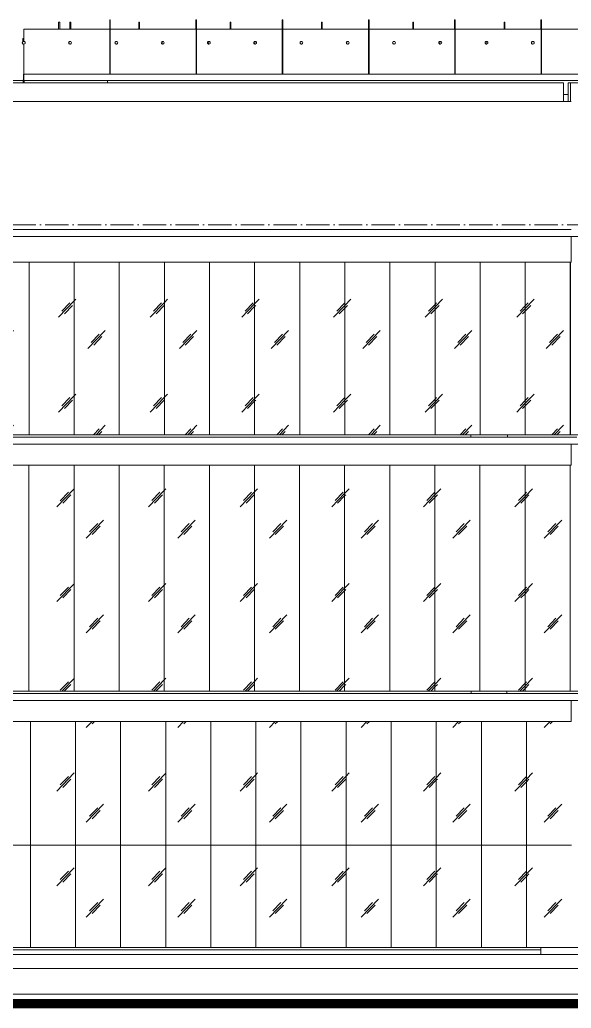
# Model space of a CAD drawing. Header units: millimetres. Extents: x -99196 to 12099, y -10111 to 93550.
# Drawn here: x -59034 to -47201, y -1300 to 19900 of the extents above; entities that cross this region are included whole.
import ezdxf
from ezdxf.xclip import XClip

# ---------------------------------------------------------------- set-up
doc = ezdxf.new("R2010")
doc.units = ezdxf.units.MM
doc.header["$XCLIPFRAME"] = 0
doc.linetypes.add('Grid Line', pattern=[14, 10, -2, 0, -2])
for name, color, linetype, lineweight in [('KINH', 152, 'Continuous', 5), ('NET CAT', 3, 'Continuous', 5), ('NET CATConcrete', 3, 'Continuous', 5), ('NET THAY 1', 41, 'Continuous', 5), ('NET THAY 2', 55, 'Continuous', 5), ('NET-THAY', 2, 'Continuous', 15), ('TRUC', 225, 'Continuous', 5)]:
    doc.layers.add(name, color=color, linetype=linetype, lineweight=lineweight)
pattern_1 = [(45.946, (-46316.9, 1401.6), (-0.009, 2032), [249.5, -2577.9]), (45.946, (-46370.3, 1456.7), (-0.009, 2032), [249.5, -2577.9]), (45.946, (-46443.7, 1325.7), (-0.009, 2032), [537.4, -2290]), (45.946, (-47653.8, 2763), (-0.009, 2032), [249.5, -2577.9]), (45.946, (-47707.2, 2818.2), (-0.009, 2032), [249.5, -2577.9]), (45.946, (-47780.6, 2687.1), (-0.009, 2032), [537.4, -2290])]
pattern_2 = [(45.938, (-46279.3, 1401.6), (-0.007, 2032), [249.54, -2578.24]), (45.938, (-46332.7, 1456.7), (-0.007, 2032), [249.54, -2578.24]), (45.938, (-46406.1, 1325.7), (-0.007, 2032), [537.48, -2290.3]), (45.938, (-47616.6, 2763), (-0.007, 2032), [249.54, -2578.24]), (45.938, (-47670, 2818.2), (-0.007, 2032), [249.54, -2578.24]), (45.938, (-47743.4, 2687.1), (-0.007, 2032), [537.48, -2290.3])]

# ---------------------------------------------------------------- blocks, each defined once
blk = doc.blocks.new('System Panel - Glazed-V6-MẶT ĐỨNG 14-1')
at = {"layer": 'KINH'}
h = blk.add_hatch(dxfattribs=at)
h.set_pattern_fill('FP_3', color=256, style=0, pattern_type=2)
h.set_pattern_definition(pattern_1)
h.paths.add_polyline_path([(-47852, 0), (-47195, 0), (-47195, 2200), (-48162, 2200), (-48162, 0)], flags=0)
at = {"layer": 'KINH', "color": 250}
for p, q in [((-47195, 2200), (-48162, 2200)), ((-48162, 2200), (-48162, 0))]:
    blk.add_line(p, q, dxfattribs=at)
blk = doc.blocks.new('System Panel - Glazed-V12-MẶT ĐỨNG 14-1')
at = {"layer": 'KINH'}
h = blk.add_hatch(dxfattribs=at)
h.set_pattern_fill('FP_3', color=256, style=0, pattern_type=2)
h.set_pattern_definition(pattern_1)
h.paths.add_polyline_path([(-48162, 0), (-48162, 2200), (-49130, 2200), (-49130, 0), (-48364, 0)], flags=0)
at = {"layer": 'KINH', "color": 250}
for p, q in [((-48162, 2200), (-49130, 2200)), ((-49130, 2200), (-49130, 0)), ((-48162, 0), (-48162, 2200))]:
    blk.add_line(p, q, dxfattribs=at)
blk = doc.blocks.new('System Panel - Glazed-V13-MẶT ĐỨNG 14-1')
at = {"layer": 'KINH'}
h = blk.add_hatch(dxfattribs=at)
h.set_pattern_fill('FP_3', color=256, style=0, pattern_type=2)
h.set_pattern_definition(pattern_1)
h.paths.add_polyline_path([(-49130, 0), (-49130, 2200), (-50098, 2200), (-50098, 0)], flags=0)
at = {"layer": 'KINH', "color": 250}
for p, q in [((-49130, 2200), (-50098, 2200)), ((-50098, 2200), (-50098, 0)), ((-49130, 0), (-49130, 2200))]:
    blk.add_line(p, q, dxfattribs=at)
blk = doc.blocks.new('System Panel - Glazed-V14-MẶT ĐỨNG 14-1')
at = {"layer": 'KINH'}
h = blk.add_hatch(dxfattribs=at)
h.set_pattern_fill('FP_3', color=256, style=0, pattern_type=2)
h.set_pattern_definition(pattern_1)
h.paths.add_polyline_path([(-50098, 0), (-50098, 2200), (-51065, 2200), (-51065, 0)], flags=0)
at = {"layer": 'KINH', "color": 250}
for p, q in [((-50098, 2200), (-51065, 2200)), ((-51065, 2200), (-51065, 0)), ((-50098, 0), (-50098, 2200))]:
    blk.add_line(p, q, dxfattribs=at)
blk = doc.blocks.new('System Panel - Glazed-V15-MẶT ĐỨNG 14-1')
at = {"layer": 'KINH'}
h = blk.add_hatch(dxfattribs=at)
h.set_pattern_fill('FP_3', color=256, style=0, pattern_type=2)
h.set_pattern_definition(pattern_1)
h.paths.add_polyline_path([(-51065, 0), (-51065, 2200), (-52033, 2200), (-52033, 0)], flags=0)
at = {"layer": 'KINH', "color": 250}
for p, q in [((-51065, 2200), (-52033, 2200)), ((-52033, 2200), (-52033, 0)), ((-51065, 0), (-51065, 2200))]:
    blk.add_line(p, q, dxfattribs=at)
blk = doc.blocks.new('System Panel - Glazed-V16-MẶT ĐỨNG 14-1')
at = {"layer": 'KINH'}
h = blk.add_hatch(dxfattribs=at)
h.set_pattern_fill('FP_3', color=256, style=0, pattern_type=2)
h.set_pattern_definition(pattern_1)
h.paths.add_polyline_path([(-52033, 0), (-52033, 2200), (-53000, 2200), (-53000, 0)], flags=0)
at = {"layer": 'KINH', "color": 250}
for p, q in [((-52033, 2200), (-53000, 2200)), ((-53000, 2200), (-53000, 0)), ((-52033, 0), (-52033, 2200))]:
    blk.add_line(p, q, dxfattribs=at)
blk = doc.blocks.new('System Panel - Glazed-V17-MẶT ĐỨNG 14-1')
at = {"layer": 'KINH'}
h = blk.add_hatch(dxfattribs=at)
h.set_pattern_fill('FP_3', color=256, style=0, pattern_type=2)
h.set_pattern_definition(pattern_1)
h.paths.add_polyline_path([(-53000, 0), (-53000, 2200), (-53968, 2200), (-53968, 0)], flags=0)
at = {"layer": 'KINH', "color": 250}
for p, q in [((-53000, 2200), (-53968, 2200)), ((-53968, 2200), (-53968, 0)), ((-53000, 0), (-53000, 2200))]:
    blk.add_line(p, q, dxfattribs=at)
blk = doc.blocks.new('System Panel - Glazed-V18-MẶT ĐỨNG 14-1')
at = {"layer": 'KINH'}
h = blk.add_hatch(dxfattribs=at)
h.set_pattern_fill('FP_3', color=256, style=0, pattern_type=2)
h.set_pattern_definition(pattern_1)
h.paths.add_polyline_path([(-53968, 0), (-53968, 2200), (-54935, 2200), (-54935, 0)], flags=0)
at = {"layer": 'KINH', "color": 250}
for p, q in [((-53968, 2200), (-54935, 2200)), ((-54935, 2200), (-54935, 0)), ((-53968, 0), (-53968, 2200))]:
    blk.add_line(p, q, dxfattribs=at)
blk = doc.blocks.new('System Panel - Glazed-V19-MẶT ĐỨNG 14-1')
at = {"layer": 'KINH'}
h = blk.add_hatch(dxfattribs=at)
h.set_pattern_fill('FP_3', color=256, style=0, pattern_type=2)
h.set_pattern_definition(pattern_1)
h.paths.add_polyline_path([(-54935, 0), (-54935, 2200), (-55903, 2200), (-55903, 0)], flags=0)
at = {"layer": 'KINH', "color": 250}
for p, q in [((-54935, 2200), (-55903, 2200)), ((-55903, 2200), (-55903, 0)), ((-54935, 0), (-54935, 2200))]:
    blk.add_line(p, q, dxfattribs=at)
blk = doc.blocks.new('System Panel - Glazed-V35-MẶT ĐỨNG 14-1')
at = {"layer": 'KINH'}
h = blk.add_hatch(dxfattribs=at)
h.set_pattern_fill('FP_3', color=256, style=0, pattern_type=2)
h.set_pattern_definition(pattern_1)
h.paths.add_polyline_path([(-56870, 0), (-55903, 0), (-55903, 2200), (-56870, 2200)], flags=0)
at = {"layer": 'KINH', "color": 250}
for p, q in [((-55903, 2200), (-56870, 2200)), ((-56870, 2200), (-56870, 0)), ((-55903, 0), (-55903, 2200))]:
    blk.add_line(p, q, dxfattribs=at)
blk = doc.blocks.new('System Panel - Glazed-V36-MẶT ĐỨNG 14-1')
at = {"layer": 'KINH'}
h = blk.add_hatch(dxfattribs=at)
h.set_pattern_fill('FP_3', color=256, style=0, pattern_type=2)
h.set_pattern_definition(pattern_1)
h.paths.add_polyline_path([(-56870, 0), (-56870, 2200), (-57838, 2200), (-57838, 0)], flags=0)
at = {"layer": 'KINH', "color": 250}
for p, q in [((-56870, 2200), (-57838, 2200)), ((-57838, 2200), (-57838, 0)), ((-56870, 0), (-56870, 2200))]:
    blk.add_line(p, q, dxfattribs=at)
blk = doc.blocks.new('System Panel - Glazed-V37-MẶT ĐỨNG 14-1')
at = {"layer": 'KINH'}
h = blk.add_hatch(dxfattribs=at)
h.set_pattern_fill('FP_3', color=256, style=0, pattern_type=2)
h.set_pattern_definition(pattern_1)
h.paths.add_polyline_path([(-57838, 0), (-57838, 2200), (-58805, 2200), (-58805, 0)], flags=0)
at = {"layer": 'KINH', "color": 250}
for p, q in [((-57838, 2200), (-58805, 2200)), ((-58805, 2200), (-58805, 0)), ((-57838, 0), (-57838, 2200))]:
    blk.add_line(p, q, dxfattribs=at)
blk = doc.blocks.new('System Panel - Glazed-V38-MẶT ĐỨNG 14-1')
at = {"layer": 'KINH'}
h = blk.add_hatch(dxfattribs=at)
h.set_pattern_fill('FP_3', color=256, style=0, pattern_type=2)
h.set_pattern_definition(pattern_1)
h.paths.add_polyline_path([(-58805, 0), (-58805, 2200), (-59773, 2200), (-59773, 0)], flags=0)
at = {"layer": 'KINH', "color": 250}
for p, q in [((-58805, 2200), (-59773, 2200)), ((-59773, 2200), (-59773, 0)), ((-58805, 0), (-58805, 2200))]:
    blk.add_line(p, q, dxfattribs=at)
blk = doc.blocks.new('System Panel - Glazed-V56-MẶT ĐỨNG 14-1')
at = {"layer": 'KINH'}
h = blk.add_hatch(dxfattribs=at)
h.set_pattern_fill('FP_3', color=256, style=0, pattern_type=2)
h.set_pattern_definition(pattern_1)
h.paths.add_polyline_path([(-48162, 2200), (-47195, 2200), (-47195, 4850), (-48162, 4850), (-48162, 4526)], flags=0)
at = {"layer": 'KINH', "color": 250}
for p, q in [((-48162, 4850), (-48162, 2200)), ((-48162, 2200), (-47195, 2200))]:
    blk.add_line(p, q, dxfattribs=at)
blk = doc.blocks.new('System Panel - Glazed-V57-MẶT ĐỨNG 14-1')
at = {"layer": 'KINH'}
h = blk.add_hatch(dxfattribs=at)
h.set_pattern_fill('FP_3', color=256, style=0, pattern_type=2)
h.set_pattern_definition(pattern_1)
h.paths.add_polyline_path([(-48364, 2200), (-48162, 2200), (-48162, 4850), (-49130, 4850), (-49130, 2200)], flags=0)
at = {"layer": 'KINH', "color": 250}
for p, q in [((-49130, 4850), (-49130, 2200)), ((-48162, 2200), (-48162, 4850)), ((-49130, 2200), (-48162, 2200))]:
    blk.add_line(p, q, dxfattribs=at)
blk = doc.blocks.new('System Panel - Glazed-V58-MẶT ĐỨNG 14-1')
at = {"layer": 'KINH'}
h = blk.add_hatch(dxfattribs=at)
h.set_pattern_fill('FP_3', color=256, style=0, pattern_type=2)
h.set_pattern_definition(pattern_1)
h.paths.add_polyline_path([(-49130, 2200), (-49130, 4850), (-50098, 4850), (-50098, 2200)], flags=0)
at = {"layer": 'KINH', "color": 250}
for p, q in [((-50098, 4850), (-50098, 2200)), ((-49130, 2200), (-49130, 4850)), ((-50098, 2200), (-49130, 2200))]:
    blk.add_line(p, q, dxfattribs=at)
blk = doc.blocks.new('System Panel - Glazed-V59-MẶT ĐỨNG 14-1')
at = {"layer": 'KINH'}
h = blk.add_hatch(dxfattribs=at)
h.set_pattern_fill('FP_3', color=256, style=0, pattern_type=2)
h.set_pattern_definition(pattern_1)
h.paths.add_polyline_path([(-50098, 2200), (-50098, 4850), (-51065, 4850), (-51065, 2200)], flags=0)
at = {"layer": 'KINH', "color": 250}
for p, q in [((-51065, 4850), (-51065, 2200)), ((-50098, 2200), (-50098, 4850)), ((-51065, 2200), (-50098, 2200))]:
    blk.add_line(p, q, dxfattribs=at)
blk = doc.blocks.new('System Panel - Glazed-V60-MẶT ĐỨNG 14-1')
at = {"layer": 'KINH'}
h = blk.add_hatch(dxfattribs=at)
h.set_pattern_fill('FP_3', color=256, style=0, pattern_type=2)
h.set_pattern_definition(pattern_1)
h.paths.add_polyline_path([(-51065, 2200), (-51065, 4850), (-52033, 4850), (-52033, 2200)], flags=0)
at = {"layer": 'KINH', "color": 250}
for p, q in [((-52033, 4850), (-52033, 2200)), ((-51065, 2200), (-51065, 4850)), ((-52033, 2200), (-51065, 2200))]:
    blk.add_line(p, q, dxfattribs=at)
blk = doc.blocks.new('System Panel - Glazed-V61-MẶT ĐỨNG 14-1')
at = {"layer": 'KINH'}
h = blk.add_hatch(dxfattribs=at)
h.set_pattern_fill('FP_3', color=256, style=0, pattern_type=2)
h.set_pattern_definition(pattern_1)
h.paths.add_polyline_path([(-52033, 2200), (-52033, 4850), (-53000, 4850), (-53000, 2200)], flags=0)
at = {"layer": 'KINH', "color": 250}
for p, q in [((-53000, 4850), (-53000, 2200)), ((-52033, 2200), (-52033, 4850)), ((-53000, 2200), (-52033, 2200))]:
    blk.add_line(p, q, dxfattribs=at)
blk = doc.blocks.new('System Panel - Glazed-V62-MẶT ĐỨNG 14-1')
at = {"layer": 'KINH'}
h = blk.add_hatch(dxfattribs=at)
h.set_pattern_fill('FP_3', color=256, style=0, pattern_type=2)
h.set_pattern_definition(pattern_1)
h.paths.add_polyline_path([(-53000, 2200), (-53000, 4850), (-53968, 4850), (-53968, 2200)], flags=0)
at = {"layer": 'KINH', "color": 250}
for p, q in [((-53968, 4850), (-53968, 2200)), ((-53000, 2200), (-53000, 4850)), ((-53968, 2200), (-53000, 2200))]:
    blk.add_line(p, q, dxfattribs=at)
blk = doc.blocks.new('System Panel - Glazed-V63-MẶT ĐỨNG 14-1')
at = {"layer": 'KINH'}
h = blk.add_hatch(dxfattribs=at)
h.set_pattern_fill('FP_3', color=256, style=0, pattern_type=2)
h.set_pattern_definition(pattern_1)
h.paths.add_polyline_path([(-53968, 2200), (-53968, 4850), (-54935, 4850), (-54935, 2200)], flags=0)
at = {"layer": 'KINH', "color": 250}
for p, q in [((-54935, 4850), (-54935, 2200)), ((-53968, 2200), (-53968, 4850)), ((-54935, 2200), (-53968, 2200))]:
    blk.add_line(p, q, dxfattribs=at)
blk = doc.blocks.new('System Panel - Glazed-V64-MẶT ĐỨNG 14-1')
at = {"layer": 'KINH'}
h = blk.add_hatch(dxfattribs=at)
h.set_pattern_fill('FP_3', color=256, style=0, pattern_type=2)
h.set_pattern_definition(pattern_1)
h.paths.add_polyline_path([(-54935, 2200), (-54935, 4850), (-55903, 4850), (-55903, 2200)], flags=0)
at = {"layer": 'KINH', "color": 250}
for p, q in [((-55903, 4850), (-55903, 2200)), ((-54935, 2200), (-54935, 4850)), ((-55903, 2200), (-54935, 2200))]:
    blk.add_line(p, q, dxfattribs=at)
blk = doc.blocks.new('System Panel - Glazed-V65-MẶT ĐỨNG 14-1')
at = {"layer": 'KINH'}
h = blk.add_hatch(dxfattribs=at)
h.set_pattern_fill('FP_3', color=256, style=0, pattern_type=2)
h.set_pattern_definition(pattern_1)
h.paths.add_polyline_path([(-56270, 2200), (-55903, 2200), (-55903, 4850), (-56870, 4850), (-56870, 2200)], flags=0)
at = {"layer": 'KINH', "color": 250}
for p, q in [((-56870, 4850), (-56870, 2200)), ((-55903, 2200), (-55903, 4850)), ((-56870, 2200), (-55903, 2200))]:
    blk.add_line(p, q, dxfattribs=at)
blk = doc.blocks.new('System Panel - Glazed-V66-MẶT ĐỨNG 14-1')
at = {"layer": 'KINH'}
h = blk.add_hatch(dxfattribs=at)
h.set_pattern_fill('FP_3', color=256, style=0, pattern_type=2)
h.set_pattern_definition(pattern_1)
h.paths.add_polyline_path([(-56870, 2200), (-56870, 4850), (-57838, 4850), (-57838, 2200)], flags=0)
at = {"layer": 'KINH', "color": 250}
for p, q in [((-57838, 4850), (-57838, 2200)), ((-56870, 2200), (-56870, 4850)), ((-57838, 2200), (-56870, 2200))]:
    blk.add_line(p, q, dxfattribs=at)
blk = doc.blocks.new('System Panel - Glazed-V67-MẶT ĐỨNG 14-1')
at = {"layer": 'KINH'}
h = blk.add_hatch(dxfattribs=at)
h.set_pattern_fill('FP_3', color=256, style=0, pattern_type=2)
h.set_pattern_definition(pattern_1)
h.paths.add_polyline_path([(-57838, 2200), (-57838, 4850), (-58805, 4850), (-58805, 2200)], flags=0)
at = {"layer": 'KINH', "color": 250}
for p, q in [((-58805, 4850), (-58805, 2200)), ((-57838, 2200), (-57838, 4850)), ((-58805, 2200), (-57838, 2200))]:
    blk.add_line(p, q, dxfattribs=at)
blk = doc.blocks.new('System Panel - Glazed-V68-MẶT ĐỨNG 14-1')
at = {"layer": 'KINH'}
h = blk.add_hatch(dxfattribs=at)
h.set_pattern_fill('FP_3', color=256, style=0, pattern_type=2)
h.set_pattern_definition(pattern_1)
h.paths.add_polyline_path([(-58805, 2200), (-58805, 4850), (-59773, 4850), (-59773, 2200)], flags=0)
at = {"layer": 'KINH', "color": 250}
for p, q in [((-59773, 4850), (-59773, 2200)), ((-58805, 2200), (-58805, 4850)), ((-59773, 2200), (-58805, 2200))]:
    blk.add_line(p, q, dxfattribs=at)
blk = doc.blocks.new('System Panel - Glazed-V180-MẶT ĐỨNG 14-1')
at = {"layer": 'KINH'}
h = blk.add_hatch(dxfattribs=at)
h.set_pattern_fill('FP_3', color=256, style=0, pattern_type=2)
h.set_pattern_definition(pattern_1)
h.paths.add_polyline_path([(-48193, 5500), (-47226, 5500), (-47226, 10350), (-48193, 10350), (-48193, 7942)], flags=0)
at = {"layer": 'KINH', "color": 250}
for p, q in [((-48193, 10350), (-48193, 5500)), ((-47225, 5500), (-47225, 10350))]:
    blk.add_line(p, q, dxfattribs=at)
blk = doc.blocks.new('System Panel - Glazed-V181-MẶT ĐỨNG 14-1')
at = {"layer": 'KINH'}
h = blk.add_hatch(dxfattribs=at)
h.set_pattern_fill('FP_3', color=256, style=0, pattern_type=2)
h.set_pattern_definition(pattern_1)
h.paths.add_polyline_path([(-48581, 5500), (-48193, 5500), (-48193, 10350), (-49161, 10350), (-49161, 5500), (-48603, 5500)], flags=0)
at = {"layer": 'KINH', "color": 250}
for p, q in [((-49161, 10350), (-49161, 5500)), ((-48193, 5500), (-48193, 10350)), ((-49161, 5500), (-48603, 5500))]:
    blk.add_line(p, q, dxfattribs=at)
blk = doc.blocks.new('System Panel - Glazed-V182-MẶT ĐỨNG 14-1')
at = {"layer": 'KINH'}
h = blk.add_hatch(dxfattribs=at)
h.set_pattern_fill('FP_3', color=256, style=0, pattern_type=2)
h.set_pattern_definition(pattern_1)
h.paths.add_polyline_path([(-49161, 5500), (-49161, 10350), (-50128, 10350), (-50128, 5500)], flags=0)
at = {"layer": 'KINH', "color": 250}
for p, q in [((-50128, 10350), (-50128, 5500)), ((-49161, 5500), (-49161, 10350)), ((-50128, 5500), (-49161, 5500))]:
    blk.add_line(p, q, dxfattribs=at)
blk = doc.blocks.new('System Panel - Glazed-V183-MẶT ĐỨNG 14-1')
at = {"layer": 'KINH'}
h = blk.add_hatch(dxfattribs=at)
h.set_pattern_fill('FP_3', color=256, style=0, pattern_type=2)
h.set_pattern_definition(pattern_1)
h.paths.add_polyline_path([(-50128, 5500), (-50128, 10350), (-51096, 10350), (-51096, 5500)], flags=0)
at = {"layer": 'KINH', "color": 250}
for p, q in [((-51096, 10350), (-51096, 5500)), ((-50128, 5500), (-50128, 10350)), ((-51096, 5500), (-50128, 5500))]:
    blk.add_line(p, q, dxfattribs=at)
blk = doc.blocks.new('System Panel - Glazed-V184-MẶT ĐỨNG 14-1')
at = {"layer": 'KINH'}
h = blk.add_hatch(dxfattribs=at)
h.set_pattern_fill('FP_3', color=256, style=0, pattern_type=2)
h.set_pattern_definition(pattern_1)
h.paths.add_polyline_path([(-51096, 5500), (-51096, 10350), (-52063, 10350), (-52063, 5500)], flags=0)
at = {"layer": 'KINH', "color": 250}
for p, q in [((-52063, 10350), (-52063, 5500)), ((-51096, 5500), (-51096, 10350)), ((-52063, 5500), (-51096, 5500))]:
    blk.add_line(p, q, dxfattribs=at)
blk = doc.blocks.new('System Panel - Glazed-V185-MẶT ĐỨNG 14-1')
at = {"layer": 'KINH'}
h = blk.add_hatch(dxfattribs=at)
h.set_pattern_fill('FP_3', color=256, style=0, pattern_type=2)
h.set_pattern_definition(pattern_1)
h.paths.add_polyline_path([(-52063, 5500), (-52063, 10350), (-53031, 10350), (-53031, 5500), (-52317, 5500)], flags=0)
at = {"layer": 'KINH', "color": 250}
for p, q in [((-53031, 10350), (-53031, 5500)), ((-52063, 5500), (-52063, 10350)), ((-53031, 5500), (-52063, 5500))]:
    blk.add_line(p, q, dxfattribs=at)
blk = doc.blocks.new('System Panel - Glazed-V186-MẶT ĐỨNG 14-1')
at = {"layer": 'KINH'}
h = blk.add_hatch(dxfattribs=at)
h.set_pattern_fill('FP_3', color=256, style=0, pattern_type=2)
h.set_pattern_definition(pattern_1)
h.paths.add_polyline_path([(-53031, 5500), (-53031, 10350), (-53998, 10350), (-53998, 5500)], flags=0)
at = {"layer": 'KINH', "color": 250}
for p, q in [((-53998, 10350), (-53998, 5500)), ((-53031, 5500), (-53031, 10350)), ((-53998, 5500), (-53031, 5500))]:
    blk.add_line(p, q, dxfattribs=at)
blk = doc.blocks.new('System Panel - Glazed-V187-MẶT ĐỨNG 14-1')
at = {"layer": 'KINH'}
h = blk.add_hatch(dxfattribs=at)
h.set_pattern_fill('FP_3', color=256, style=0, pattern_type=2)
h.set_pattern_definition(pattern_1)
h.paths.add_polyline_path([(-53998, 5500), (-53998, 10350), (-54966, 10350), (-54966, 5500)], flags=0)
at = {"layer": 'KINH', "color": 250}
for p, q in [((-54966, 10350), (-54966, 5500)), ((-53998, 5500), (-53998, 10350)), ((-54966, 5500), (-53998, 5500))]:
    blk.add_line(p, q, dxfattribs=at)
blk = doc.blocks.new('System Panel - Glazed-V188-MẶT ĐỨNG 14-1')
at = {"layer": 'KINH'}
h = blk.add_hatch(dxfattribs=at)
h.set_pattern_fill('FP_3', color=256, style=0, pattern_type=2)
h.set_pattern_definition(pattern_1)
h.paths.add_polyline_path([(-54966, 5500), (-54966, 10350), (-55933, 10350), (-55933, 5500)], flags=0)
at = {"layer": 'KINH', "color": 250}
for p, q in [((-55933, 10350), (-55933, 5500)), ((-54966, 5500), (-54966, 10350)), ((-55933, 5500), (-54966, 5500))]:
    blk.add_line(p, q, dxfattribs=at)
blk = doc.blocks.new('System Panel - Glazed-V189-MẶT ĐỨNG 14-1')
at = {"layer": 'KINH'}
h = blk.add_hatch(dxfattribs=at)
h.set_pattern_fill('FP_3', color=256, style=0, pattern_type=2)
h.set_pattern_definition(pattern_1)
h.paths.add_polyline_path([(-55933, 5500), (-55933, 10350), (-56901, 10350), (-56901, 5500), (-56270, 5500)], flags=0)
at = {"layer": 'KINH', "color": 250}
for p, q in [((-56901, 10350), (-56901, 5500)), ((-55933, 5500), (-55933, 10350)), ((-56901, 5500), (-55933, 5500))]:
    blk.add_line(p, q, dxfattribs=at)
blk = doc.blocks.new('System Panel - Glazed-V190-MẶT ĐỨNG 14-1')
at = {"layer": 'KINH'}
h = blk.add_hatch(dxfattribs=at)
h.set_pattern_fill('FP_3', color=256, style=0, pattern_type=2)
h.set_pattern_definition(pattern_1)
h.paths.add_polyline_path([(-56901, 5500), (-56901, 10350), (-57868, 10350), (-57868, 5500)], flags=0)
at = {"layer": 'KINH', "color": 250}
for p, q in [((-57868, 10350), (-57868, 5500)), ((-56901, 5500), (-56901, 10350)), ((-57868, 5500), (-56901, 5500))]:
    blk.add_line(p, q, dxfattribs=at)
blk = doc.blocks.new('System Panel - Glazed-V191-MẶT ĐỨNG 14-1')
at = {"layer": 'KINH'}
h = blk.add_hatch(dxfattribs=at)
h.set_pattern_fill('FP_3', color=256, style=0, pattern_type=2)
h.set_pattern_definition(pattern_1)
h.paths.add_polyline_path([(-57868, 5500), (-57868, 10350), (-58836, 10350), (-58836, 5500)], flags=0)
at = {"layer": 'KINH', "color": 250}
for p, q in [((-58836, 10350), (-58836, 5500)), ((-57868, 5500), (-57868, 10350)), ((-58836, 5500), (-57868, 5500))]:
    blk.add_line(p, q, dxfattribs=at)
blk = doc.blocks.new('System Panel - Glazed-V192-MẶT ĐỨNG 14-1')
at = {"layer": 'KINH'}
h = blk.add_hatch(dxfattribs=at)
h.set_pattern_fill('FP_3', color=256, style=0, pattern_type=2)
h.set_pattern_definition(pattern_1)
h.paths.add_polyline_path([(-58836, 5500), (-58836, 10350), (-59803, 10350), (-59803, 5500)], flags=0)
at = {"layer": 'KINH', "color": 250}
for p, q in [((-59803, 10350), (-59803, 5500)), ((-58836, 5500), (-58836, 10350)), ((-59803, 5500), (-58836, 5500))]:
    blk.add_line(p, q, dxfattribs=at)
blk = doc.blocks.new('System Panel - Glazed-613191-MẶT ĐỨNG 14-1')
at = {"layer": 'KINH', "color": 250}
blk.add_line((-47226, 10350), (-47226, 5500), dxfattribs=at)
blk = doc.blocks.new('System Panel - Glazed-V283-MẶT ĐỨNG 14-1')
at = {"layer": 'KINH'}
h = blk.add_hatch(dxfattribs=at)
h.set_pattern_fill('FP_23', color=256, style=0, pattern_type=2)
h.set_pattern_definition(pattern_2)
h.paths.add_polyline_path([(-47221, 11000), (-47221, 14700), (-48188, 14700), (-48188, 11000)], flags=0)
at = {"layer": 'KINH', "color": 250}
for p, q in [((-48188, 14700), (-48188, 11000)), ((-47220, 11000), (-47220, 14700))]:
    blk.add_line(p, q, dxfattribs=at)
blk = doc.blocks.new('System Panel - Glazed-V284-MẶT ĐỨNG 14-1')
at = {"layer": 'KINH'}
h = blk.add_hatch(dxfattribs=at)
h.set_pattern_fill('FP_23', color=256, style=0, pattern_type=2)
h.set_pattern_definition(pattern_2)
h.paths.add_polyline_path([(-48364, 11000), (-48188, 11000), (-48188, 14700), (-49156, 14700), (-49156, 11000), (-48571, 11000)], flags=0)
at = {"layer": 'KINH', "color": 250}
for p, q in [((-49156, 14700), (-49156, 11000)), ((-48188, 11000), (-48188, 14700)), ((-49156, 11000), (-48595, 11000))]:
    blk.add_line(p, q, dxfattribs=at)
blk = doc.blocks.new('System Panel - Glazed-V285-MẶT ĐỨNG 14-1')
at = {"layer": 'KINH'}
h = blk.add_hatch(dxfattribs=at)
h.set_pattern_fill('FP_23', color=256, style=0, pattern_type=2)
h.set_pattern_definition(pattern_2)
h.paths.add_polyline_path([(-50123, 11000), (-49156, 11000), (-49156, 14700), (-50123, 14700), (-50123, 11358)], flags=0)
at = {"layer": 'KINH', "color": 250}
for p, q in [((-50123, 14700), (-50123, 11000)), ((-49156, 11000), (-49156, 14700)), ((-50123, 11000), (-49156, 11000))]:
    blk.add_line(p, q, dxfattribs=at)
blk = doc.blocks.new('System Panel - Glazed-V286-MẶT ĐỨNG 14-1')
at = {"layer": 'KINH'}
h = blk.add_hatch(dxfattribs=at)
h.set_pattern_fill('FP_23', color=256, style=0, pattern_type=2)
h.set_pattern_definition(pattern_2)
h.paths.add_polyline_path([(-51091, 11000), (-50123, 11000), (-50123, 14700), (-51091, 14700), (-51091, 11358)], flags=0)
at = {"layer": 'KINH', "color": 250}
for p, q in [((-51091, 14700), (-51091, 11000)), ((-50123, 11000), (-50123, 14700)), ((-51091, 11000), (-50123, 11000))]:
    blk.add_line(p, q, dxfattribs=at)
blk = doc.blocks.new('System Panel - Glazed-V287-MẶT ĐỨNG 14-1')
at = {"layer": 'KINH'}
h = blk.add_hatch(dxfattribs=at)
h.set_pattern_fill('FP_23', color=256, style=0, pattern_type=2)
h.set_pattern_definition(pattern_2)
h.paths.add_polyline_path([(-52059, 11000), (-51091, 11000), (-51091, 14700), (-52059, 14700), (-52059, 11358)], flags=0)
at = {"layer": 'KINH', "color": 250}
for p, q in [((-52059, 14700), (-52059, 11000)), ((-51091, 11000), (-51091, 14700)), ((-52059, 11000), (-51091, 11000))]:
    blk.add_line(p, q, dxfattribs=at)
blk = doc.blocks.new('System Panel - Glazed-V288-MẶT ĐỨNG 14-1')
at = {"layer": 'KINH'}
h = blk.add_hatch(dxfattribs=at)
h.set_pattern_fill('FP_23', color=256, style=0, pattern_type=2)
h.set_pattern_definition(pattern_2)
h.paths.add_polyline_path([(-52059, 11000), (-52059, 14700), (-53027, 14700), (-53027, 11000), (-52317, 11000)], flags=0)
at = {"layer": 'KINH', "color": 250}
for p, q in [((-53027, 14700), (-53027, 11000)), ((-52059, 11000), (-52059, 14700)), ((-53027, 11000), (-52059, 11000))]:
    blk.add_line(p, q, dxfattribs=at)
blk = doc.blocks.new('System Panel - Glazed-V289-MẶT ĐỨNG 14-1')
at = {"layer": 'KINH'}
h = blk.add_hatch(dxfattribs=at)
h.set_pattern_fill('FP_23', color=256, style=0, pattern_type=2)
h.set_pattern_definition(pattern_2)
h.paths.add_polyline_path([(-53995, 11000), (-53027, 11000), (-53027, 14700), (-53995, 14700), (-53995, 11358)], flags=0)
at = {"layer": 'KINH', "color": 250}
for p, q in [((-53995, 14700), (-53995, 11000)), ((-53027, 11000), (-53027, 14700)), ((-53995, 11000), (-53027, 11000))]:
    blk.add_line(p, q, dxfattribs=at)
blk = doc.blocks.new('System Panel - Glazed-V290-MẶT ĐỨNG 14-1')
at = {"layer": 'KINH'}
h = blk.add_hatch(dxfattribs=at)
h.set_pattern_fill('FP_23', color=256, style=0, pattern_type=2)
h.set_pattern_definition(pattern_2)
h.paths.add_polyline_path([(-54962, 11000), (-53995, 11000), (-53995, 14700), (-54962, 14700), (-54962, 11358)], flags=0)
at = {"layer": 'KINH', "color": 250}
for p, q in [((-54962, 14700), (-54962, 11000)), ((-53995, 11000), (-53995, 14700)), ((-54962, 11000), (-53995, 11000))]:
    blk.add_line(p, q, dxfattribs=at)
blk = doc.blocks.new('System Panel - Glazed-V291-MẶT ĐỨNG 14-1')
at = {"layer": 'KINH'}
h = blk.add_hatch(dxfattribs=at)
h.set_pattern_fill('FP_23', color=256, style=0, pattern_type=2)
h.set_pattern_definition(pattern_2)
h.paths.add_polyline_path([(-55930, 11000), (-54962, 11000), (-54962, 14700), (-55930, 14700), (-55930, 11358)], flags=0)
at = {"layer": 'KINH', "color": 250}
for p, q in [((-55930, 14700), (-55930, 11000)), ((-54962, 11000), (-54962, 14700)), ((-55930, 11000), (-54962, 11000))]:
    blk.add_line(p, q, dxfattribs=at)
blk = doc.blocks.new('System Panel - Glazed-V292-MẶT ĐỨNG 14-1')
at = {"layer": 'KINH'}
h = blk.add_hatch(dxfattribs=at)
h.set_pattern_fill('FP_23', color=256, style=0, pattern_type=2)
h.set_pattern_definition(pattern_2)
h.paths.add_polyline_path([(-55930, 11000), (-55930, 14700), (-56898, 14700), (-56898, 11000), (-56270, 11000)], flags=0)
at = {"layer": 'KINH', "color": 250}
for p, q in [((-56898, 14700), (-56898, 11000)), ((-55930, 11000), (-55930, 14700)), ((-56898, 11000), (-55930, 11000))]:
    blk.add_line(p, q, dxfattribs=at)
blk = doc.blocks.new('System Panel - Glazed-V293-MẶT ĐỨNG 14-1')
at = {"layer": 'KINH'}
h = blk.add_hatch(dxfattribs=at)
h.set_pattern_fill('FP_23', color=256, style=0, pattern_type=2)
h.set_pattern_definition(pattern_2)
h.paths.add_polyline_path([(-57866, 11000), (-56898, 11000), (-56898, 14700), (-57866, 14700), (-57866, 11358)], flags=0)
at = {"layer": 'KINH', "color": 250}
for p, q in [((-57866, 14700), (-57866, 11000)), ((-56898, 11000), (-56898, 14700)), ((-57866, 11000), (-56898, 11000))]:
    blk.add_line(p, q, dxfattribs=at)
blk = doc.blocks.new('System Panel - Glazed-V294-MẶT ĐỨNG 14-1')
at = {"layer": 'KINH'}
h = blk.add_hatch(dxfattribs=at)
h.set_pattern_fill('FP_23', color=256, style=0, pattern_type=2)
h.set_pattern_definition(pattern_2)
h.paths.add_polyline_path([(-58834, 11000), (-57866, 11000), (-57866, 14700), (-58834, 14700), (-58834, 11358)], flags=0)
at = {"layer": 'KINH', "color": 250}
for p, q in [((-58834, 14700), (-58834, 11000)), ((-57866, 11000), (-57866, 14700)), ((-58834, 11000), (-57866, 11000))]:
    blk.add_line(p, q, dxfattribs=at)
blk = doc.blocks.new('System Panel - Glazed-V295-MẶT ĐỨNG 14-1')
at = {"layer": 'KINH'}
h = blk.add_hatch(dxfattribs=at)
h.set_pattern_fill('FP_23', color=256, style=0, pattern_type=2)
h.set_pattern_definition(pattern_2)
h.paths.add_polyline_path([(-59801, 11000), (-58834, 11000), (-58834, 14700), (-59801, 14700), (-59801, 11358)], flags=0)
at = {"layer": 'KINH', "color": 250}
for p, q in [((-59801, 14700), (-59801, 11000)), ((-58834, 11000), (-58834, 14700)), ((-59801, 11000), (-58834, 11000))]:
    blk.add_line(p, q, dxfattribs=at)
blk = doc.blocks.new('System Panel - Glazed-610780-MẶT ĐỨNG 14-1')
at = {"layer": 'KINH', "color": 250}
blk.add_line((-47221, 14700), (-47221, 11000), dxfattribs=at)
blk = doc.blocks.new('ALC1807-ASCENT PLAZA-TANG 1_2_rvt-1-MẶT ĐỨNG 14-1')
at = {"layer": 'NET-THAY', "color": 7}
for p, q in [((-47366, 18550), (-69977, 18550)), ((-47366, 18150), (-47366, 18550)), ((-47267, 18550), (-47216, 18550)), ((-47267, 18150), (-47267, 18550)), ((-47216, 18550), (-40986, 18550)), ((-47216, 18550), (-47216, 18150)), ((-47852, 0), (-40029, 0)), ((-47852, 0), (-47852, -150)), ((-45128, -150), (-61611, -150))]:
    blk.add_line(p, q, dxfattribs=at)
at = {"layer": 'NET-THAY', "color": 10, "lineweight": 9}
for p, q in [((-49355, 11000), (-49355, 10950)), ((-48595, 11000), (-48571, 11000)), ((-48571, 11000), (-47028, 11000)), ((-48571, 10950), (-48571, 11000)), ((-47081, 10950), (-48364, 10950)), ((-49346, 5500), (-49346, 5450)), ((-48603, 5500), (-48581, 5500)), ((-48581, 5500), (-47211, 5500)), ((-48581, 5450), (-48581, 5500)), ((-47211, 5500), (-40995, 5500)), ((-69961, 0), (-47852, 0)), ((-47852, -50), (-69961, -50)), ((-74368, -450), (20508, -450))]:
    blk.add_line(p, q, dxfattribs=at)
at = {"color": 10, "lineweight": 9}
for name in ['System Panel - Glazed-V295-MẶT ĐỨNG 14-1', 'System Panel - Glazed-V294-MẶT ĐỨNG 14-1', 'System Panel - Glazed-V293-MẶT ĐỨNG 14-1', 'System Panel - Glazed-V292-MẶT ĐỨNG 14-1', 'System Panel - Glazed-V291-MẶT ĐỨNG 14-1', 'System Panel - Glazed-V290-MẶT ĐỨNG 14-1', 'System Panel - Glazed-V289-MẶT ĐỨNG 14-1', 'System Panel - Glazed-V288-MẶT ĐỨNG 14-1', 'System Panel - Glazed-V287-MẶT ĐỨNG 14-1', 'System Panel - Glazed-V286-MẶT ĐỨNG 14-1', 'System Panel - Glazed-V285-MẶT ĐỨNG 14-1', 'System Panel - Glazed-V284-MẶT ĐỨNG 14-1', 'System Panel - Glazed-V283-MẶT ĐỨNG 14-1', 'System Panel - Glazed-610780-MẶT ĐỨNG 14-1', 'System Panel - Glazed-V192-MẶT ĐỨNG 14-1', 'System Panel - Glazed-V191-MẶT ĐỨNG 14-1', 'System Panel - Glazed-V190-MẶT ĐỨNG 14-1', 'System Panel - Glazed-V189-MẶT ĐỨNG 14-1', 'System Panel - Glazed-V188-MẶT ĐỨNG 14-1', 'System Panel - Glazed-V187-MẶT ĐỨNG 14-1', 'System Panel - Glazed-V186-MẶT ĐỨNG 14-1', 'System Panel - Glazed-V185-MẶT ĐỨNG 14-1', 'System Panel - Glazed-V184-MẶT ĐỨNG 14-1', 'System Panel - Glazed-V183-MẶT ĐỨNG 14-1', 'System Panel - Glazed-V182-MẶT ĐỨNG 14-1', 'System Panel - Glazed-V181-MẶT ĐỨNG 14-1', 'System Panel - Glazed-V180-MẶT ĐỨNG 14-1', 'System Panel - Glazed-613191-MẶT ĐỨNG 14-1', 'System Panel - Glazed-V68-MẶT ĐỨNG 14-1', 'System Panel - Glazed-V67-MẶT ĐỨNG 14-1', 'System Panel - Glazed-V66-MẶT ĐỨNG 14-1', 'System Panel - Glazed-V65-MẶT ĐỨNG 14-1', 'System Panel - Glazed-V64-MẶT ĐỨNG 14-1', 'System Panel - Glazed-V63-MẶT ĐỨNG 14-1', 'System Panel - Glazed-V62-MẶT ĐỨNG 14-1', 'System Panel - Glazed-V61-MẶT ĐỨNG 14-1', 'System Panel - Glazed-V60-MẶT ĐỨNG 14-1', 'System Panel - Glazed-V59-MẶT ĐỨNG 14-1', 'System Panel - Glazed-V58-MẶT ĐỨNG 14-1', 'System Panel - Glazed-V57-MẶT ĐỨNG 14-1', 'System Panel - Glazed-V56-MẶT ĐỨNG 14-1', 'System Panel - Glazed-V38-MẶT ĐỨNG 14-1', 'System Panel - Glazed-V37-MẶT ĐỨNG 14-1', 'System Panel - Glazed-V36-MẶT ĐỨNG 14-1', 'System Panel - Glazed-V35-MẶT ĐỨNG 14-1', 'System Panel - Glazed-V19-MẶT ĐỨNG 14-1', 'System Panel - Glazed-V18-MẶT ĐỨNG 14-1', 'System Panel - Glazed-V17-MẶT ĐỨNG 14-1', 'System Panel - Glazed-V16-MẶT ĐỨNG 14-1', 'System Panel - Glazed-V15-MẶT ĐỨNG 14-1', 'System Panel - Glazed-V14-MẶT ĐỨNG 14-1', 'System Panel - Glazed-V13-MẶT ĐỨNG 14-1', 'System Panel - Glazed-V12-MẶT ĐỨNG 14-1', 'System Panel - Glazed-V6-MẶT ĐỨNG 14-1']:
    blk.add_blockref(name, (0, 0), dxfattribs=at)
blk = doc.blocks.new('Railing - NBS_RailInfillPnl_Post-1009334-MẶT ĐỨNG 14-1')
at = {"layer": 'NET THAY 2', "color": 250}
for p, q in [((-42760, 19650), (-42760, 19850)), ((-42760, 19850), (-42757, 19850)), ((-42757, 19850), (-42757, 19471)), ((-42747, 19850), (-42757, 19850)), ((-42747, 19471), (-42747, 19850)), ((-42757, 19429), (-42757, 18685)), ((-42747, 18685), (-42747, 19429))]:
    blk.add_line(p, q, dxfattribs=at)
blk = doc.blocks.new('Railing - NBS_RailInfillPnl_Post-V343-MẶT ĐỨNG 14-1')
at = {"layer": 'NET THAY 2', "color": 250}
for p, q in [((-44720, 19650), (-44720, 19850)), ((-44720, 19850), (-44717, 19850)), ((-44717, 19850), (-44717, 19471)), ((-44707, 19850), (-44717, 19850)), ((-44707, 19471), (-44707, 19850)), ((-44717, 19429), (-44717, 18685)), ((-44707, 18685), (-44707, 19429))]:
    blk.add_line(p, q, dxfattribs=at)
blk = doc.blocks.new('Railing - NBS_RailInfillPnl_Post-V344-MẶT ĐỨNG 14-1')
at = {"layer": 'NET THAY 2', "color": 250}
for p, q in [((-46679, 19700), (-46679, 19850)), ((-46679, 19850), (-46676, 19850)), ((-46676, 19850), (-46676, 19700)), ((-46666, 19850), (-46676, 19850)), ((-46666, 19700), (-46666, 19850))]:
    blk.add_line(p, q, dxfattribs=at)
blk = doc.blocks.new('Railing - NBS_RailInfillPnl_Post-V345-MẶT ĐỨNG 14-1')
at = {"layer": 'NET THAY 2', "color": 250}
for p, q in [((-58201, 19850), (-58203, 19850)), ((-58203, 19850), (-58203, 19700)), ((-58201, 19700), (-58201, 19850)), ((-58201, 19850), (-58175, 19850)), ((-58175, 19850), (-58175, 19700))]:
    blk.add_line(p, q, dxfattribs=at)
blk = doc.blocks.new('Railing - Railing-863618-MẶT ĐỨNG 14-1')
at = {"layer": 'NET THAY 1', "color": 250}
for p, q in [((-41001, 18685), (-45956, 18685)), ((-41001, 18562), (-45956, 18562))]:
    blk.add_line(p, q, dxfattribs=at)
for name, p in [('Railing - NBS_RailInfillPnl_Post-V345-MẶT ĐỨNG 14-1', (0, 0)), ('Railing - NBS_RailInfillPnl_Post-V345-MẶT ĐỨNG 14-1', (240, 0)), ('Railing - NBS_RailInfillPnl_Post-V344-MẶT ĐỨNG 14-1', (-9797, 0)), ('Railing - NBS_RailInfillPnl_Post-V344-MẶT ĐỨNG 14-1', (-7838, 0)), ('Railing - NBS_RailInfillPnl_Post-V344-MẶT ĐỨNG 14-1', (-5878, 0)), ('Railing - NBS_RailInfillPnl_Post-V344-MẶT ĐỨNG 14-1', (-3919, 0)), ('Railing - NBS_RailInfillPnl_Post-V344-MẶT ĐỨNG 14-1', (-1959, 0)), ('Railing - NBS_RailInfillPnl_Post-V344-MẶT ĐỨNG 14-1', (0, 0)), ('Railing - NBS_RailInfillPnl_Post-V343-MẶT ĐỨNG 14-1', (0, 0)), ('Railing - NBS_RailInfillPnl_Post-1009334-MẶT ĐỨNG 14-1', (0, 0))]:
    blk.add_blockref(name, p)
blk = doc.blocks.new('Railing - NBS_RailInfillPnl_Post-V346-MẶT ĐỨNG 14-1')
at = {"layer": 'NET THAY 2', "color": 250}
for p, q in [((-47852, 19900), (-47852, 19700)), ((-47849, 19900), (-47852, 19900)), ((-47849, 19900), (-47839, 19900)), ((-47849, 18735), (-47849, 19900)), ((-47839, 19900), (-47839, 18735))]:
    blk.add_line(p, q, dxfattribs=at)
blk = doc.blocks.new('Railing - Railing-863874-MẶT ĐỨNG 14-1')
at = {"layer": 'NET THAY 1', "color": 250}
for p, q in [((-58948, 18735), (-58953, 18735)), ((-58953, 18735), (-58953, 18622)), ((-58945, 18600), (-58945, 18735)), ((-58945, 18735), (-45996, 18735)), ((-58960, 18600), (-58945, 18600)), ((-58954, 18612), (-58959, 18612))]:
    blk.add_line(p, q, dxfattribs=at)
for centre, major_axis, start_param, end_param in [((-58959, 18600), (0, 12), 0, 1.570796), ((-58954, 18622), (0, 10), 3.141593, 4.712389)]:
    blk.add_ellipse(centre, major_axis=major_axis, ratio=0.119139, start_param=start_param, end_param=end_param, dxfattribs=at)
for p in [(-9253, 0), (-7402, 0), (-5552, 0), (-3701, 0), (-1851, 0), (0, 0)]:
    blk.add_blockref('Railing - NBS_RailInfillPnl_Post-V346-MẶT ĐỨNG 14-1', p)
blk = doc.blocks.new('Top Rail Type - Top Rail_Internal_-863880-MẶT ĐỨNG 14-1')
at = {"layer": 'NET THAY 1', "color": 250}
for p, q in [((-58948, 19700), (-58950, 19700)), ((-58950, 19700), (-58950, 19436)), ((-58948, 19436), (-58948, 19700)), ((-57102, 19700), (-58948, 19700)), ((-55251, 19700), (-57092, 19700)), ((-53401, 19700), (-55241, 19700)), ((-51550, 19700), (-53391, 19700)), ((-49700, 19700), (-51540, 19700)), ((-47849, 19700), (-49690, 19700)), ((-45994, 19700), (-47839, 19700)), ((-45994, 19700), (-45994, 19425)), ((-58950, 19378), (-58950, 18720)), ((-58948, 18720), (-58948, 19378)), ((-58950, 18720), (-58948, 18720))]:
    blk.add_line(p, q, dxfattribs=at)
blk = doc.blocks.new('ALB-RAILING 32 - ALB-BALUSTER-V347-MẶT ĐỨNG 14-1')
at = {"layer": 'NET THAY 1', "color": 250}
for p, q in [((-58966, 19500), (-58966, 19431)), ((-58966, 19500), (-58958, 19500)), ((-58958, 19500), (-58952, 19500)), ((-58952, 19436), (-58952, 19500)), ((-58950, 19437), (-58951, 19437)), ((-58951, 19377), (-58950, 19377)), ((-58947, 19437), (-58948, 19437)), ((-58948, 19377), (-58947, 19377))]:
    blk.add_line(p, q, dxfattribs=at)
for centre, start_param, end_param in [((-58951, 19407), 0, 1.570796), ((-58951, 19407), 1.570796, 3.141593), ((-58950, 19407), 0, 1.570796), ((-58950, 19407), 1.570796, 3.141593), ((-58948, 19407), 6.021386, 7.853982), ((-58948, 19407), 1.570796, 3.403392), ((-58947, 19407), 4.712389, 7.853982), ((-58947, 19407), 1.570796, 4.712389), ((-58948, 19407), 5.639151, 5.880022)]:
    blk.add_ellipse(centre, major_axis=(0, 30), ratio=0.992878, start_param=start_param, end_param=end_param, dxfattribs=at)
blk = doc.blocks.new('ALB-RAILING 32 - ALB-BALUSTER-V348-MẶT ĐỨNG 14-1')
at = {"layer": 'NET THAY 1', "color": 250}
for p, q in [((-57958, 19414), (-57961, 19414)), ((-57961, 19400), (-57958, 19400)), ((-57954, 19437), (-57955, 19437)), ((-57955, 19377), (-57954, 19377))]:
    blk.add_line(p, q, dxfattribs=at)
for centre, start_param, end_param in [((-57955, 19407), 6.021386, 7.853982), ((-57955, 19407), 1.570796, 3.403392), ((-57954, 19407), 4.712389, 7.853982), ((-57954, 19407), 1.570796, 4.712389), ((-57955, 19407), 5.639151, 5.880022)]:
    blk.add_ellipse(centre, major_axis=(0, 30), ratio=0.992878, start_param=start_param, end_param=end_param, dxfattribs=at)
blk = doc.blocks.new('ALC1807-ASCENT PLAZA-TANG DIEN HINH_rvt-1-MẶT ĐỨNG 14-1')
at = {"layer": 'NET-THAY', "color": 7}
for p, q in [((-58963, 18550), (-58963, 18600)), ((-58963, 18600), (-58960, 18600)), ((-58945, 18600), (-58939, 18600)), ((-57151, 18600), (-58939, 18600)), ((-58939, 18600), (-58939, 18550)), ((-45996, 18600), (-57151, 18600)), ((-57151, 18600), (-57151, 18550)), ((-47366, 18300), (-47267, 18300)), ((-47201, 18150), (-69961, 18150))]:
    blk.add_line(p, q, dxfattribs=at)
at = {"lineweight": 15}
for name, p in [('Railing - Railing-863874-MẶT ĐỨNG 14-1', (0, 0)), ('Railing - Railing-863618-MẶT ĐỨNG 14-1', (0, 0)), ('Top Rail Type - Top Rail_Internal_-863880-MẶT ĐỨNG 14-1', (0, 0)), ('ALB-RAILING 32 - ALB-BALUSTER-V347-MẶT ĐỨNG 14-1', (0, 0)), ('ALB-RAILING 32 - ALB-BALUSTER-V348-MẶT ĐỨNG 14-1', (0, 0)), ('ALB-RAILING 32 - ALB-BALUSTER-V348-MẶT ĐỨNG 14-1', (993, 0)), ('ALB-RAILING 32 - ALB-BALUSTER-V348-MẶT ĐỨNG 14-1', (1986, 0)), ('ALB-RAILING 32 - ALB-BALUSTER-V348-MẶT ĐỨNG 14-1', (2979, 0)), ('ALB-RAILING 32 - ALB-BALUSTER-V348-MẶT ĐỨNG 14-1', (3972, 0)), ('ALB-RAILING 32 - ALB-BALUSTER-V348-MẶT ĐỨNG 14-1', (4964, 0)), ('ALB-RAILING 32 - ALB-BALUSTER-V348-MẶT ĐỨNG 14-1', (5957, 0)), ('ALB-RAILING 32 - ALB-BALUSTER-V348-MẶT ĐỨNG 14-1', (6950, 0)), ('ALB-RAILING 32 - ALB-BALUSTER-V348-MẶT ĐỨNG 14-1', (7943, 0)), ('ALB-RAILING 32 - ALB-BALUSTER-V348-MẶT ĐỨNG 14-1', (8936, 0)), ('ALB-RAILING 32 - ALB-BALUSTER-V348-MẶT ĐỨNG 14-1', (9929, 0))]:
    blk.add_blockref(name, p, dxfattribs=at)

msp = doc.modelspace()

# ---------------------------------------------------------------- linework, layer by layer
at = {"layer": 'NET CAT'}
msp.add_lwpolyline([(-99096.4, -1000), (11999.5, -1000)], dxfattribs=at)
at = {"layer": 'NET CAT', "const_width": 200}
msp.add_lwpolyline([(-99096.4, -1200), (11999.5, -1200)], dxfattribs=at)
at = {"layer": 'NET CATConcrete'}
for p, q in [((-47201.3, 15250), (-69558.2, 15250)), ((-47201.3, 14700), (-47201.3, 15250)), ((-69558.2, 14700), (-47201.3, 14700)), ((-47201.3, 10800), (-69558.2, 10800)), ((-47201.3, 10350), (-47201.3, 10800)), ((-69558.2, 10350), (-47201.3, 10350)), ((-47201.3, 5300), (-69558.2, 5300)), ((-47201.3, 4850), (-47201.3, 5300)), ((-69558.2, 4850), (-47201.3, 4850))]:
    msp.add_line(p, q, dxfattribs=at)
at = {"layer": 'NET-THAY', "lineweight": 9}
for p, q in [((-47365.5, 18300), (-47266.8, 18300)), ((-69961.3, 15400), (-47201.3, 15400)), ((-39350.5, 15250), (-94564.1, 15250)), ((-95969.7, 10950), (-48363.9, 10950)), ((-38300.5, 10800), (-93970.1, 10800)), ((-69961.3, 5450), (-46477.2, 5450)), ((-38300.5, 5300), (-69961.3, 5300)), ((-69961.3, -50), (-47852.1, -50))]:
    msp.add_line(p, q, dxfattribs=at)
at = {"layer": 'TRUC', "linetype": 'Grid Line', "ltscale": 50}
for p, q in [((-99096.4, 18600), (11999.5, 18600)), ((-99096.4, 15500), (11999.5, 15500)), ((-99096.4, 11000), (11999.5, 11000)), ((-99096.4, 5500), (11999.5, 5500)), ((-99096.4, 0), (11999.5, 0)), ((-99096.4, -1000), (11999.5, -1000))]:
    msp.add_line(p, q, dxfattribs=at)

# ---------------------------------------------------------------- block references
at = {"lineweight": 5}
msp.add_blockref('ALC1807-ASCENT PLAZA-TANG DIEN HINH_rvt-1-MẶT ĐỨNG 14-1', (0, 0), dxfattribs=at)
ref = msp.add_blockref('ALC1807-ASCENT PLAZA-TANG 1_2_rvt-1-MẶT ĐỨNG 14-1', (0, 0), dxfattribs=at)
XClip(ref).set_block_clipping_path([(-97229.9352338679, -1200), (11999.4757495321, 93768.975705676)])

doc.saveas('drawing.dxf')
